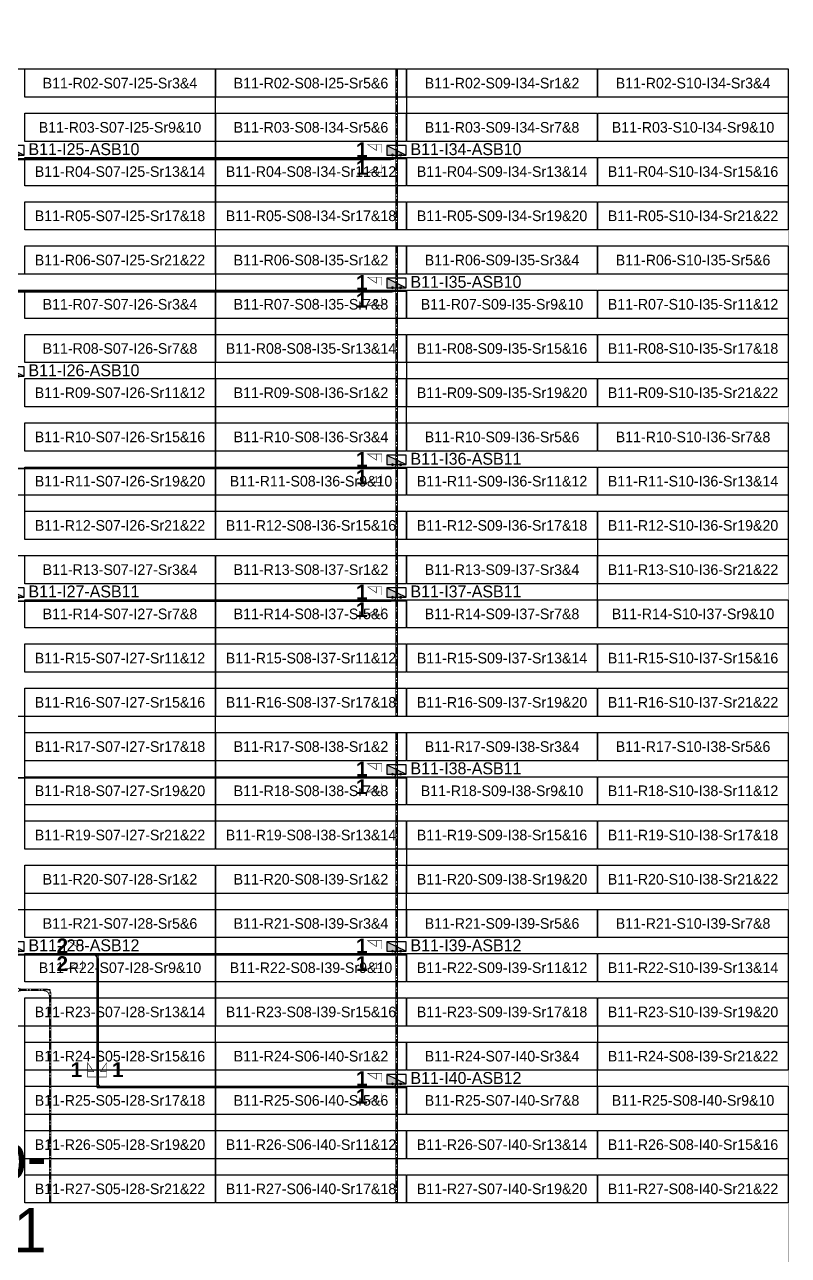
# Model space of a CAD drawing. Header units: metres. Extents: x 532315 to 532639, y 2674917 to 2675304.
# Drawn here: x 532509 to 532638.5, y 2675095.4 to 2675304.1 of the extents above; entities that cross this region are included whole.
import ezdxf
from ezdxf.enums import TextEntityAlignment as Align

# ---------------------------------------------------------------- set-up
doc = ezdxf.new("R2010")
doc.units = ezdxf.units.M
doc.header["$MEASUREMENT"] = 0
doc.linetypes.add('CENTER', pattern=[2, 1.25, -0.25, 0.25, -0.25])
doc.layers.add('Boundary-12.5 MW Block', color=6, linetype='Continuous', lineweight=9)
doc.layers.add('PILE', color=1, linetype='Continuous', lineweight=15)
for name, color, linetype in [('DC Trench BL-11', 40, 'Continuous'), ('E-Inverter Grouping', 2, 'Continuous'), ('Inverter Block-11', 7, 'Continuous'), ('LT Cable(AG) INV to LT Panel BL-11', 2, 'Continuous'), ('Messenger Wire Block-11 (Master Path)', 30, 'Continuous'), ('Messenger Wire Block-11 (MW Path)', 191, 'Continuous'), ('MMS Block Numbering', 7, 'Continuous'), ('MMS Table Block-11', 8, 'Continuous'), ('Plan Line - DC BL-11', 40, 'Continuous'), ('Section Marking BL-11', 2, 'Continuous')]:
    doc.layers.add(name, color=color, linetype=linetype)
doc.styles.add('Adani Regular', font='Adani Regular.ttf')
doc.styles.add('BoldTextStyle', font='arialbd.ttf')
doc.styles.get("Standard").update_dxf_attribs({"font": 'Adani Regular.ttf'})

# ---------------------------------------------------------------- blocks, each defined once
blk = doc.blocks.new('MMS Table (32.292 x 4.788)')
at = {"color": 0}
blk.add_lwpolyline([(0, -0.002), (0, 4.786), (32.292, 4.786), (32.292, -0.002)], close=True, dxfattribs=at)
at = {"color": 7}
blk.add_attdef('ID1', text='', height=1.8, dxfattribs=at).set_placement((16.146, 2.392), align=Align.MIDDLE_CENTER)
blk = doc.blocks.new('Inverter Block')
h = blk.add_hatch(color=0)
h.dxf.hatch_style = 1
h.paths.add_polyline_path([(-1.46, 2.27), (-1.46, 0.85), (1.46, 0.85)])
at = {"color": 0}
blk.add_lwpolyline([(1.46, 2.27), (-1.46, 2.27), (-1.46, 0.85), (1.46, 0.85)], close=True, dxfattribs=at)
blk.add_lwpolyline([(-1.46, 2.27), (1.46, 0.85)], dxfattribs=at)
at = {"layer": 'PILE'}
for centre in [(-0.61, 0.85), (0.61, 0.85)]:
    blk.add_circle(centre, 0.156, dxfattribs=at)
at = {"color": 7}
blk.add_attdef('ID', (-1.46, 3.01), '', height=1.8, dxfattribs=at)

msp = doc.modelspace()

# ---------------------------------------------------------------- linework, layer by layer
at = {"layer": 'Boundary-12.5 MW Block', "const_width": 0.05}
msp.add_lwpolyline([(532314.66, 2675304.08), (532346.95, 2675304.08), (532346.95, 2675296.58), (532638.48, 2675296.58), (532638.48, 2674916.79), (532314.66, 2674916.79)], close=True, dxfattribs=at)
at = {"layer": 'DC Trench BL-11', "color": 40, "const_width": 0.15}
for points in [[(532572.21, 2675296.58), (532571.91, 2675296.58), (532571.91, 2675269.29), (532572.21, 2675269.29)], [(532572.21, 2675266.58), (532571.91, 2675266.58), (532571.91, 2675186.79), (532572.21, 2675186.79)], [(532572.21, 2675184.08), (532571.91, 2675184.08), (532571.91, 2675104.29), (532572.21, 2675104.29)]]:
    msp.add_lwpolyline(points, close=True, dxfattribs=at)
msp.add_lwpolyline([(532513.47, 2675139.68, 0.414214), (532512.57, 2675140.58), (532508.32, 2675140.58, -0.414214), (532507.42, 2675141.48), (532507.42, 2675259.08), (532507.12, 2675259.08), (532507.12, 2675134.29), (532507.42, 2675134.29), (532507.42, 2675139.38, -0.414214), (532508.32, 2675140.28), (532512.27, 2675140.28, -0.414214), (532513.17, 2675139.38), (532513.17, 2675104.29), (532513.47, 2675104.29)], format="xyb", close=True, dxfattribs=at)
at = {"layer": 'E-Inverter Grouping'}
for points in [[(532541.3, 2675291.79), (532541.3, 2675261.79), (532476.62, 2675261.79), (532476.62, 2675296.58), (532573.7, 2675296.58), (532573.7, 2675291.79)], [(532638.48, 2675269.29), (532541.4, 2675269.29), (532541.4, 2675289.08), (532573.8, 2675289.08), (532573.8, 2675296.58), (532638.48, 2675296.58)], [(532638.48, 2675239.29), (532573.8, 2675239.29), (532573.8, 2675246.79), (532541.4, 2675246.79), (532541.4, 2675266.58), (532638.48, 2675266.58)], [(532541.3, 2675216.79), (532509.01, 2675216.79), (532509.01, 2675224.29), (532476.62, 2675224.29), (532476.62, 2675259.08), (532541.3, 2675259.08)], [(532638.48, 2675209.29), (532606.19, 2675209.29), (532606.19, 2675216.79), (532541.4, 2675216.79), (532541.4, 2675244.08), (532573.7, 2675244.08), (532573.7, 2675236.58), (532638.48, 2675236.58)], [(532541.3, 2675164.29), (532509.01, 2675164.29), (532509.01, 2675186.79), (532476.62, 2675186.79), (532476.62, 2675214.08), (532541.3, 2675214.08)], [(532606.09, 2675206.58), (532638.48, 2675206.58), (532638.48, 2675186.79), (532541.4, 2675186.79), (532541.4, 2675214.08), (532606.09, 2675214.08)], [(532638.48, 2675156.79), (532573.8, 2675156.79), (532573.8, 2675164.29), (532541.4, 2675164.29), (532541.4, 2675184.08), (532638.48, 2675184.08)], [(532541.3, 2675104.29), (532509.01, 2675104.29), (532509.01, 2675134.29), (532476.62, 2675134.29), (532476.62, 2675154.08), (532509.01, 2675154.08), (532509.01, 2675161.58), (532541.3, 2675161.58)], [(532638.48, 2675126.79), (532606.19, 2675126.79), (532606.19, 2675134.29), (532541.4, 2675134.29), (532541.4, 2675161.58), (532573.7, 2675161.58), (532573.7, 2675154.08), (532638.48, 2675154.08)], [(532606.09, 2675124.08), (532638.48, 2675124.08), (532638.48, 2675104.29), (532541.4, 2675104.29), (532541.4, 2675131.58), (532606.09, 2675131.58)]]:
    msp.add_lwpolyline(points, close=True, dxfattribs=at)
at = {"layer": 'LT Cable(AG) INV to LT Panel BL-11', "color": 5}
for points in [[(532472.31, 2675119.95), (532468.84, 2675119.95, -0.414214), (532467.94, 2675120.85), (532467.94, 2675123.89, 0.214019), (532467.63, 2675124.57), (532460.92, 2675130.54, -0.214019), (532460.62, 2675131.22), (532460.62, 2675132.86, -0.0289), (532460.62, 2675132.96), (532460.68, 2675133.44, 0.028902), (532460.69, 2675133.54), (532460.68, 2675280.34, -0.414217), (532461.58, 2675281.24), (532571.16, 2675281.24, 0.414214), (532572.06, 2675282.14), (532572.06, 2675282.69)], [(532472.31, 2675119.9), (532468.79, 2675119.9, -0.414214), (532467.89, 2675120.8), (532467.89, 2675123.87, 0.214019), (532467.58, 2675124.54), (532460.87, 2675130.52, -0.214019), (532460.57, 2675131.19), (532460.57, 2675132.86, -0.0289), (532460.57, 2675132.96), (532460.63, 2675133.44, 0.028902), (532460.64, 2675133.55), (532460.63, 2675257.89, -0.414217), (532461.53, 2675258.79), (532571.16, 2675258.79, 0.414214), (532572.06, 2675259.69), (532572.06, 2675260.19)], [(532470.37, 2675119.85), (532468.74, 2675119.85, -0.414214), (532467.84, 2675120.75), (532467.84, 2675123.85, 0.214019), (532467.53, 2675124.52), (532460.82, 2675130.5, -0.214019), (532460.52, 2675131.17), (532460.52, 2675132.86, -0.0289), (532460.52, 2675132.97), (532460.58, 2675133.45, 0.028902), (532460.59, 2675133.55), (532460.58, 2675227.94, -0.414217), (532461.48, 2675228.84), (532571.16, 2675228.84, 0.414214), (532572.06, 2675229.74), (532572.06, 2675230.19)], [(532470.37, 2675119.82), (532468.71, 2675119.82, -0.414214), (532467.81, 2675120.72), (532467.81, 2675123.84, 0.214019), (532467.51, 2675124.51), (532460.79, 2675130.49, -0.214019), (532460.49, 2675131.16), (532460.49, 2675132.86, -0.0289), (532460.5, 2675132.97), (532460.55, 2675133.45, 0.028902), (532460.56, 2675133.55), (532460.56, 2675205.46, -0.414217), (532461.46, 2675206.36), (532571.16, 2675206.36, 0.414214), (532572.06, 2675207.26), (532572.06, 2675207.69)], [(532470.37, 2675119.77), (532468.66, 2675119.77, -0.414214), (532467.76, 2675120.67), (532467.76, 2675123.82, 0.214019), (532467.46, 2675124.49), (532460.74, 2675130.47, -0.214019), (532460.44, 2675131.14), (532460.44, 2675132.87, -0.0289), (532460.45, 2675132.97), (532460.5, 2675133.45, 0.028902), (532460.51, 2675133.55), (532460.51, 2675175.51, -0.414217), (532461.41, 2675176.41), (532571.16, 2675176.41, 0.414214), (532572.06, 2675177.31), (532572.06, 2675177.69)], [(532468.3, 2675119.78, -0.31385), (532467.71, 2675120.62), (532467.71, 2675123.79, 0.214019), (532467.41, 2675124.47), (532460.69, 2675130.44, -0.214019), (532460.39, 2675131.12), (532460.39, 2675132.87, -0.0289), (532460.4, 2675132.97), (532460.45, 2675133.45, 0.028902), (532460.46, 2675133.56), (532460.46, 2675145.56, -0.414217), (532461.36, 2675146.46), (532571.16, 2675146.46, 0.414214), (532572.06, 2675147.36), (532572.06, 2675147.69)], [(532468.3, 2675119.81, -0.305689), (532467.74, 2675120.65), (532467.74, 2675123.8, 0.214019), (532467.43, 2675124.48), (532460.72, 2675130.45, -0.214019), (532460.42, 2675131.13), (532460.42, 2675132.87, -0.0289), (532460.42, 2675132.97), (532460.48, 2675133.45, 0.028902), (532460.49, 2675133.55), (532460.49, 2675145.54, -0.414217), (532461.39, 2675146.44), (532520.44, 2675146.44, -0.414214), (532521.34, 2675145.54), (532521.34, 2675124.84, 0.414214), (532522.24, 2675123.94), (532571.16, 2675123.94, 0.414214), (532572.06, 2675124.84), (532572.06, 2675125.19)]]:
    msp.add_lwpolyline(points, format="xyb", dxfattribs=at)
at = {"layer": 'Messenger Wire Block-11 (Master Path)'}
for points in [[(532460.55, 2675281.38), (532573.7, 2675281.38)], [(532460.55, 2675258.88), (532573.7, 2675258.88)], [(532460.55, 2675228.88), (532573.7, 2675228.88)], [(532460.55, 2675206.38), (532573.7, 2675206.38)], [(532460.55, 2675176.38), (532573.7, 2675176.38)], [(532460.55, 2675146.38), (532573.7, 2675146.38)], [(532521.28, 2675123.88), (532521.28, 2675146.38)], [(532521.28, 2675123.88), (532573.7, 2675123.88)]]:
    msp.add_lwpolyline(points, dxfattribs=at)
at = {"layer": 'Messenger Wire Block-11 (MW Path)', "const_width": 0.1}
for points in [[(532460.55, 2675281.38), (532573.7, 2675281.38)], [(532460.55, 2675258.88), (532573.7, 2675258.88)], [(532460.55, 2675228.88), (532573.7, 2675228.88)], [(532460.55, 2675206.38), (532573.7, 2675206.38)], [(532460.55, 2675176.38), (532573.7, 2675176.38)], [(532460.55, 2675146.38), (532573.7, 2675146.38)], [(532521.53, 2675123.88), (532521.53, 2675146.38)], [(532521.28, 2675123.88), (532573.7, 2675123.88)]]:
    msp.add_lwpolyline(points, dxfattribs=at)
at = {"layer": 'Plan Line - DC BL-11', "color": 6, "linetype": 'CENTER'}
for points in [[(532572.06, 2675296.58), (532572.06, 2675269.29)], [(532572.06, 2675266.58), (532572.06, 2675186.79)], [(532572.06, 2675184.08), (532572.06, 2675104.29)], [(532513.32, 2675104.29), (532513.32, 2675140.43), (532507.27, 2675140.43)]]:
    msp.add_lwpolyline(points, dxfattribs=at)
at = {"layer": 'Section Marking BL-11', "color": 94, "lineweight": 35, "true_color": 0x00a500, "const_width": 0.1}
for points in [[(532569.56, 2675282.38), (532569.56, 2675283.77), (532567.16, 2675283.77), (532568.64, 2675282.76), (532568.64, 2675283.77)], [(532569.56, 2675280.38), (532569.56, 2675278.99), (532567.16, 2675278.99), (532568.64, 2675280), (532568.64, 2675278.99)], [(532569.56, 2675259.88), (532569.56, 2675261.27), (532567.16, 2675261.27), (532568.64, 2675260.26), (532568.64, 2675261.27)], [(532569.56, 2675257.88), (532569.56, 2675256.49), (532567.16, 2675256.49), (532568.64, 2675257.5), (532568.64, 2675256.49)], [(532569.56, 2675229.88), (532569.56, 2675231.27), (532567.16, 2675231.27), (532568.64, 2675230.26), (532568.64, 2675231.27)], [(532569.56, 2675227.88), (532569.56, 2675226.49), (532567.16, 2675226.49), (532568.64, 2675227.5), (532568.64, 2675226.49)], [(532569.56, 2675207.38), (532569.56, 2675208.77), (532567.16, 2675208.77), (532568.64, 2675207.76), (532568.64, 2675208.77)], [(532569.56, 2675205.38), (532569.56, 2675203.99), (532567.16, 2675203.99), (532568.64, 2675205), (532568.64, 2675203.99)], [(532569.56, 2675177.38), (532569.56, 2675178.77), (532567.16, 2675178.77), (532568.64, 2675177.76), (532568.64, 2675178.77)], [(532569.56, 2675175.38), (532569.56, 2675173.99), (532567.16, 2675173.99), (532568.64, 2675175), (532568.64, 2675173.99)], [(532518.78, 2675147.38), (532518.78, 2675148.77), (532516.38, 2675148.77), (532517.86, 2675147.76), (532517.86, 2675148.77)], [(532569.56, 2675147.38), (532569.56, 2675148.77), (532567.16, 2675148.77), (532568.64, 2675147.76), (532568.64, 2675148.77)], [(532518.78, 2675145.38), (532518.78, 2675143.99), (532516.38, 2675143.99), (532517.86, 2675145), (532517.86, 2675143.99)], [(532569.56, 2675145.38), (532569.56, 2675143.99), (532567.16, 2675143.99), (532568.64, 2675145), (532568.64, 2675143.99)], [(532521.08, 2675125.63), (532519.69, 2675125.63), (532519.69, 2675128.03), (532520.7, 2675126.55), (532519.69, 2675126.55)], [(532521.48, 2675125.63), (532522.87, 2675125.63), (532522.87, 2675128.03), (532521.86, 2675126.55), (532522.87, 2675126.55)], [(532569.56, 2675124.88), (532569.56, 2675126.27), (532567.16, 2675126.27), (532568.64, 2675125.26), (532568.64, 2675126.27)], [(532569.56, 2675122.88), (532569.56, 2675121.49), (532567.16, 2675121.49), (532568.64, 2675122.5), (532568.64, 2675121.49)]]:
    msp.add_lwpolyline(points, dxfattribs=at)

# ---------------------------------------------------------------- block references
at = {"layer": 'Inverter Block-11'}
ref = msp.add_blockref('Inverter Block', (532507.27, 2675281.03), dxfattribs=dict(at, xscale=1.124999999976148, yscale=1.124999999976148, zscale=1.124999999976148))
ref.add_attrib('ID', 'B11-I25-ASB10', (532509.64, 2675281.97), dxfattribs={"layer": '0', "color": 7, "height": 2.025})
ref = msp.add_blockref('Inverter Block', (532572.06, 2675281.03), dxfattribs=dict(at, xscale=1.124999999976148, yscale=1.124999999976148, zscale=1.124999999976148))
ref.add_attrib('ID', 'B11-I34-ASB10', (532574.42, 2675281.97), dxfattribs={"layer": '0', "color": 7, "height": 2.025})
ref = msp.add_blockref('Inverter Block', (532572.06, 2675258.53), dxfattribs=dict(at, xscale=1.124999999976148, yscale=1.124999999976148, zscale=1.124999999976148))
ref.add_attrib('ID', 'B11-I35-ASB10', (532574.42, 2675259.47), dxfattribs={"layer": '0', "color": 7, "height": 2.025})
ref = msp.add_blockref('Inverter Block', (532507.27, 2675243.53), dxfattribs=dict(at, xscale=1.124999999976148, yscale=1.124999999976148, zscale=1.124999999976148))
ref.add_attrib('ID', 'B11-I26-ASB10', (532509.64, 2675244.47), dxfattribs={"layer": '0', "color": 7, "height": 2.025})
ref = msp.add_blockref('Inverter Block', (532572.06, 2675228.53), dxfattribs=dict(at, xscale=1.124999999976148, yscale=1.124999999976148, zscale=1.124999999976148))
ref.add_attrib('ID', 'B11-I36-ASB11', (532574.42, 2675229.47), dxfattribs={"layer": '0', "color": 7, "height": 2.025})
ref = msp.add_blockref('Inverter Block', (532507.27, 2675206.03), dxfattribs=dict(at, xscale=1.124999999976148, yscale=1.124999999976148, zscale=1.124999999976148))
ref.add_attrib('ID', 'B11-I27-ASB11', (532509.64, 2675206.97), dxfattribs={"layer": '0', "color": 7, "height": 2.025})
ref = msp.add_blockref('Inverter Block', (532572.06, 2675206.03), dxfattribs=dict(at, xscale=1.124999999976148, yscale=1.124999999976148, zscale=1.124999999976148))
ref.add_attrib('ID', 'B11-I37-ASB11', (532574.42, 2675206.97), dxfattribs={"layer": '0', "color": 7, "height": 2.025})
ref = msp.add_blockref('Inverter Block', (532572.06, 2675176.03), dxfattribs=dict(at, xscale=1.124999999976148, yscale=1.124999999976148, zscale=1.124999999976148))
ref.add_attrib('ID', 'B11-I38-ASB11', (532574.42, 2675176.97), dxfattribs={"layer": '0', "color": 7, "height": 2.025})
ref = msp.add_blockref('Inverter Block', (532507.27, 2675146.03), dxfattribs=dict(at, xscale=1.124999999976148, yscale=1.124999999976148, zscale=1.124999999976148))
ref.add_attrib('ID', 'B11-I28-ASB12', (532509.64, 2675146.97), dxfattribs={"layer": '0', "color": 7, "height": 2.025})
ref = msp.add_blockref('Inverter Block', (532572.06, 2675146.03), dxfattribs=dict(at, xscale=1.124999999976148, yscale=1.124999999976148, zscale=1.124999999976148))
ref.add_attrib('ID', 'B11-I39-ASB12', (532574.42, 2675146.97), dxfattribs={"layer": '0', "color": 7, "height": 2.025})
ref = msp.add_blockref('Inverter Block', (532572.06, 2675123.53), dxfattribs=dict(at, xscale=1.124999999976148, yscale=1.124999999976148, zscale=1.124999999976148))
ref.add_attrib('ID', 'B11-I40-ASB12', (532574.42, 2675124.47), dxfattribs={"layer": '0', "color": 7, "height": 2.025})
at = {"layer": 'MMS Table Block-11'}
for p, values in [((532509.01, 2675291.79), {'ID1': 'B11-R02-S07-I25-Sr3&4'}), ((532541.4, 2675291.79), {'ID1': 'B11-R02-S08-I25-Sr5&6'}), ((532573.8, 2675291.79), {'ID1': 'B11-R02-S09-I34-Sr1&2'}), ((532606.19, 2675291.79), {'ID1': 'B11-R02-S10-I34-Sr3&4'}), ((532509.01, 2675284.29), {'ID1': 'B11-R03-S07-I25-Sr9&10'}), ((532541.4, 2675284.29), {'ID1': 'B11-R03-S08-I34-Sr5&6'}), ((532573.8, 2675284.29), {'ID1': 'B11-R03-S09-I34-Sr7&8'}), ((532606.19, 2675284.29), {'ID1': 'B11-R03-S10-I34-Sr9&10'}), ((532509.01, 2675276.79), {'ID1': 'B11-R04-S07-I25-Sr13&14'}), ((532541.4, 2675276.79), {'ID1': 'B11-R04-S08-I34-Sr11&12'}), ((532573.8, 2675276.79), {'ID1': 'B11-R04-S09-I34-Sr13&14'}), ((532606.19, 2675276.79), {'ID1': 'B11-R04-S10-I34-Sr15&16'}), ((532509.01, 2675269.29), {'ID1': 'B11-R05-S07-I25-Sr17&18'}), ((532541.4, 2675269.29), {'ID1': 'B11-R05-S08-I34-Sr17&18'}), ((532573.8, 2675269.29), {'ID1': 'B11-R05-S09-I34-Sr19&20'}), ((532606.19, 2675269.29), {'ID1': 'B11-R05-S10-I34-Sr21&22'}), ((532509.01, 2675261.79), {'ID1': 'B11-R06-S07-I25-Sr21&22'}), ((532541.4, 2675261.79), {'ID1': 'B11-R06-S08-I35-Sr1&2'}), ((532573.8, 2675261.79), {'ID1': 'B11-R06-S09-I35-Sr3&4'}), ((532606.19, 2675261.79), {'ID1': 'B11-R06-S10-I35-Sr5&6'}), ((532509.01, 2675254.29), {'ID1': 'B11-R07-S07-I26-Sr3&4'}), ((532541.4, 2675254.29), {'ID1': 'B11-R07-S08-I35-Sr7&8'}), ((532573.8, 2675254.29), {'ID1': 'B11-R07-S09-I35-Sr9&10'}), ((532606.19, 2675254.29), {'ID1': 'B11-R07-S10-I35-Sr11&12'}), ((532509.01, 2675246.79), {'ID1': 'B11-R08-S07-I26-Sr7&8'}), ((532541.4, 2675246.79), {'ID1': 'B11-R08-S08-I35-Sr13&14'}), ((532573.8, 2675246.79), {'ID1': 'B11-R08-S09-I35-Sr15&16'}), ((532606.19, 2675246.79), {'ID1': 'B11-R08-S10-I35-Sr17&18'}), ((532509.01, 2675239.29), {'ID1': 'B11-R09-S07-I26-Sr11&12'}), ((532541.4, 2675239.29), {'ID1': 'B11-R09-S08-I36-Sr1&2'}), ((532573.8, 2675239.29), {'ID1': 'B11-R09-S09-I35-Sr19&20'}), ((532606.19, 2675239.29), {'ID1': 'B11-R09-S10-I35-Sr21&22'}), ((532509.01, 2675231.79), {'ID1': 'B11-R10-S07-I26-Sr15&16'}), ((532541.4, 2675231.79), {'ID1': 'B11-R10-S08-I36-Sr3&4'}), ((532573.8, 2675231.79), {'ID1': 'B11-R10-S09-I36-Sr5&6'}), ((532606.19, 2675231.79), {'ID1': 'B11-R10-S10-I36-Sr7&8'}), ((532509.01, 2675224.29), {'ID1': 'B11-R11-S07-I26-Sr19&20'}), ((532541.4, 2675224.29), {'ID1': 'B11-R11-S08-I36-Sr9&10'}), ((532573.8, 2675224.29), {'ID1': 'B11-R11-S09-I36-Sr11&12'}), ((532606.19, 2675224.29), {'ID1': 'B11-R11-S10-I36-Sr13&14'}), ((532509.01, 2675216.79), {'ID1': 'B11-R12-S07-I26-Sr21&22'}), ((532541.4, 2675216.79), {'ID1': 'B11-R12-S08-I36-Sr15&16'}), ((532573.8, 2675216.79), {'ID1': 'B11-R12-S09-I36-Sr17&18'}), ((532606.19, 2675216.79), {'ID1': 'B11-R12-S10-I36-Sr19&20'}), ((532509.01, 2675209.29), {'ID1': 'B11-R13-S07-I27-Sr3&4'}), ((532541.4, 2675209.29), {'ID1': 'B11-R13-S08-I37-Sr1&2'}), ((532573.8, 2675209.29), {'ID1': 'B11-R13-S09-I37-Sr3&4'}), ((532606.19, 2675209.29), {'ID1': 'B11-R13-S10-I36-Sr21&22'}), ((532509.01, 2675201.79), {'ID1': 'B11-R14-S07-I27-Sr7&8'}), ((532541.4, 2675201.79), {'ID1': 'B11-R14-S08-I37-Sr5&6'}), ((532573.8, 2675201.79), {'ID1': 'B11-R14-S09-I37-Sr7&8'}), ((532606.19, 2675201.79), {'ID1': 'B11-R14-S10-I37-Sr9&10'}), ((532509.01, 2675194.29), {'ID1': 'B11-R15-S07-I27-Sr11&12'}), ((532541.4, 2675194.29), {'ID1': 'B11-R15-S08-I37-Sr11&12'}), ((532573.8, 2675194.29), {'ID1': 'B11-R15-S09-I37-Sr13&14'}), ((532606.19, 2675194.29), {'ID1': 'B11-R15-S10-I37-Sr15&16'}), ((532509.01, 2675186.79), {'ID1': 'B11-R16-S07-I27-Sr15&16'}), ((532541.4, 2675186.79), {'ID1': 'B11-R16-S08-I37-Sr17&18'}), ((532573.8, 2675186.79), {'ID1': 'B11-R16-S09-I37-Sr19&20'}), ((532606.19, 2675186.79), {'ID1': 'B11-R16-S10-I37-Sr21&22'}), ((532509.01, 2675179.29), {'ID1': 'B11-R17-S07-I27-Sr17&18'}), ((532541.4, 2675179.29), {'ID1': 'B11-R17-S08-I38-Sr1&2'}), ((532573.8, 2675179.29), {'ID1': 'B11-R17-S09-I38-Sr3&4'}), ((532606.19, 2675179.29), {'ID1': 'B11-R17-S10-I38-Sr5&6'}), ((532509.01, 2675171.79), {'ID1': 'B11-R18-S07-I27-Sr19&20'}), ((532541.4, 2675171.79), {'ID1': 'B11-R18-S08-I38-Sr7&8'}), ((532573.8, 2675171.79), {'ID1': 'B11-R18-S09-I38-Sr9&10'}), ((532606.19, 2675171.79), {'ID1': 'B11-R18-S10-I38-Sr11&12'}), ((532509.01, 2675164.29), {'ID1': 'B11-R19-S07-I27-Sr21&22'}), ((532541.4, 2675164.29), {'ID1': 'B11-R19-S08-I38-Sr13&14'}), ((532573.8, 2675164.29), {'ID1': 'B11-R19-S09-I38-Sr15&16'}), ((532606.19, 2675164.29), {'ID1': 'B11-R19-S10-I38-Sr17&18'}), ((532509.01, 2675156.79), {'ID1': 'B11-R20-S07-I28-Sr1&2'}), ((532541.4, 2675156.79), {'ID1': 'B11-R20-S08-I39-Sr1&2'}), ((532573.8, 2675156.79), {'ID1': 'B11-R20-S09-I38-Sr19&20'}), ((532606.19, 2675156.79), {'ID1': 'B11-R20-S10-I38-Sr21&22'}), ((532509.01, 2675149.29), {'ID1': 'B11-R21-S07-I28-Sr5&6'}), ((532541.4, 2675149.29), {'ID1': 'B11-R21-S08-I39-Sr3&4'}), ((532573.8, 2675149.29), {'ID1': 'B11-R21-S09-I39-Sr5&6'}), ((532606.19, 2675149.29), {'ID1': 'B11-R21-S10-I39-Sr7&8'}), ((532509.01, 2675141.79), {'ID1': 'B11-R22-S07-I28-Sr9&10'}), ((532541.4, 2675141.79), {'ID1': 'B11-R22-S08-I39-Sr9&10'}), ((532573.8, 2675141.79), {'ID1': 'B11-R22-S09-I39-Sr11&12'}), ((532606.19, 2675141.79), {'ID1': 'B11-R22-S10-I39-Sr13&14'}), ((532509.01, 2675134.29), {'ID1': 'B11-R23-S07-I28-Sr13&14'}), ((532541.4, 2675134.29), {'ID1': 'B11-R23-S08-I39-Sr15&16'}), ((532573.8, 2675134.29), {'ID1': 'B11-R23-S09-I39-Sr17&18'}), ((532606.19, 2675134.29), {'ID1': 'B11-R23-S10-I39-Sr19&20'}), ((532509.01, 2675126.79), {'ID1': 'B11-R24-S05-I28-Sr15&16'}), ((532541.4, 2675126.79), {'ID1': 'B11-R24-S06-I40-Sr1&2'}), ((532573.8, 2675126.79), {'ID1': 'B11-R24-S07-I40-Sr3&4'}), ((532606.19, 2675126.79), {'ID1': 'B11-R24-S08-I39-Sr21&22'}), ((532509.01, 2675119.29), {'ID1': 'B11-R25-S05-I28-Sr17&18'}), ((532541.4, 2675119.29), {'ID1': 'B11-R25-S06-I40-Sr5&6'}), ((532573.8, 2675119.29), {'ID1': 'B11-R25-S07-I40-Sr7&8'}), ((532606.19, 2675119.29), {'ID1': 'B11-R25-S08-I40-Sr9&10'}), ((532509.01, 2675111.79), {'ID1': 'B11-R26-S05-I28-Sr19&20'}), ((532541.4, 2675111.79), {'ID1': 'B11-R26-S06-I40-Sr11&12'}), ((532573.8, 2675111.79), {'ID1': 'B11-R26-S07-I40-Sr13&14'}), ((532606.19, 2675111.79), {'ID1': 'B11-R26-S08-I40-Sr15&16'}), ((532509.01, 2675104.29), {'ID1': 'B11-R27-S05-I28-Sr21&22'}), ((532541.4, 2675104.29), {'ID1': 'B11-R27-S06-I40-Sr17&18'}), ((532573.8, 2675104.29), {'ID1': 'B11-R27-S07-I40-Sr19&20'}), ((532606.19, 2675104.29), {'ID1': 'B11-R27-S08-I40-Sr21&22'})]:
    msp.add_blockref('MMS Table (32.292 x 4.788)', p, dxfattribs=at).add_auto_attribs(values)

# ---------------------------------------------------------------- texts
at = {"layer": 'MMS Block Numbering', "insert": (532499.32, 2675105.91), "char_height": 7.5, "attachment_point": 5, "style": 'Adani Regular'}
msp.add_mtext_dynamic_manual_height_columns('A16b-\\PBL-11', width=41.5354, gutter_width=1, heights=[0], dxfattribs=at)
at = {"layer": 'Section Marking BL-11', "color": 94, "true_color": 0x00a500, "style": 'BoldTextStyle'}
for s, p in [('1', (532566.16, 2675282.88)), ('1', (532566.16, 2675279.88)), ('1', (532566.16, 2675260.38)), ('1', (532566.16, 2675257.38)), ('1', (532566.16, 2675230.38)), ('1', (532566.16, 2675227.38)), ('1', (532566.16, 2675207.88)), ('1', (532566.16, 2675204.88)), ('1', (532566.16, 2675177.88)), ('1', (532566.16, 2675174.88)), ('2', (532515.38, 2675147.88)), ('1', (532566.16, 2675147.88)), ('2', (532515.38, 2675144.88)), ('1', (532566.16, 2675144.88)), ('1', (532517.78, 2675126.88)), ('1', (532524.78, 2675126.88)), ('1', (532566.16, 2675125.38)), ('1', (532566.16, 2675122.38))]:
    msp.add_text(s, height=2.5, dxfattribs=at).set_placement(p, align=Align.MIDDLE_CENTER)

doc.saveas('drawing.dxf')
